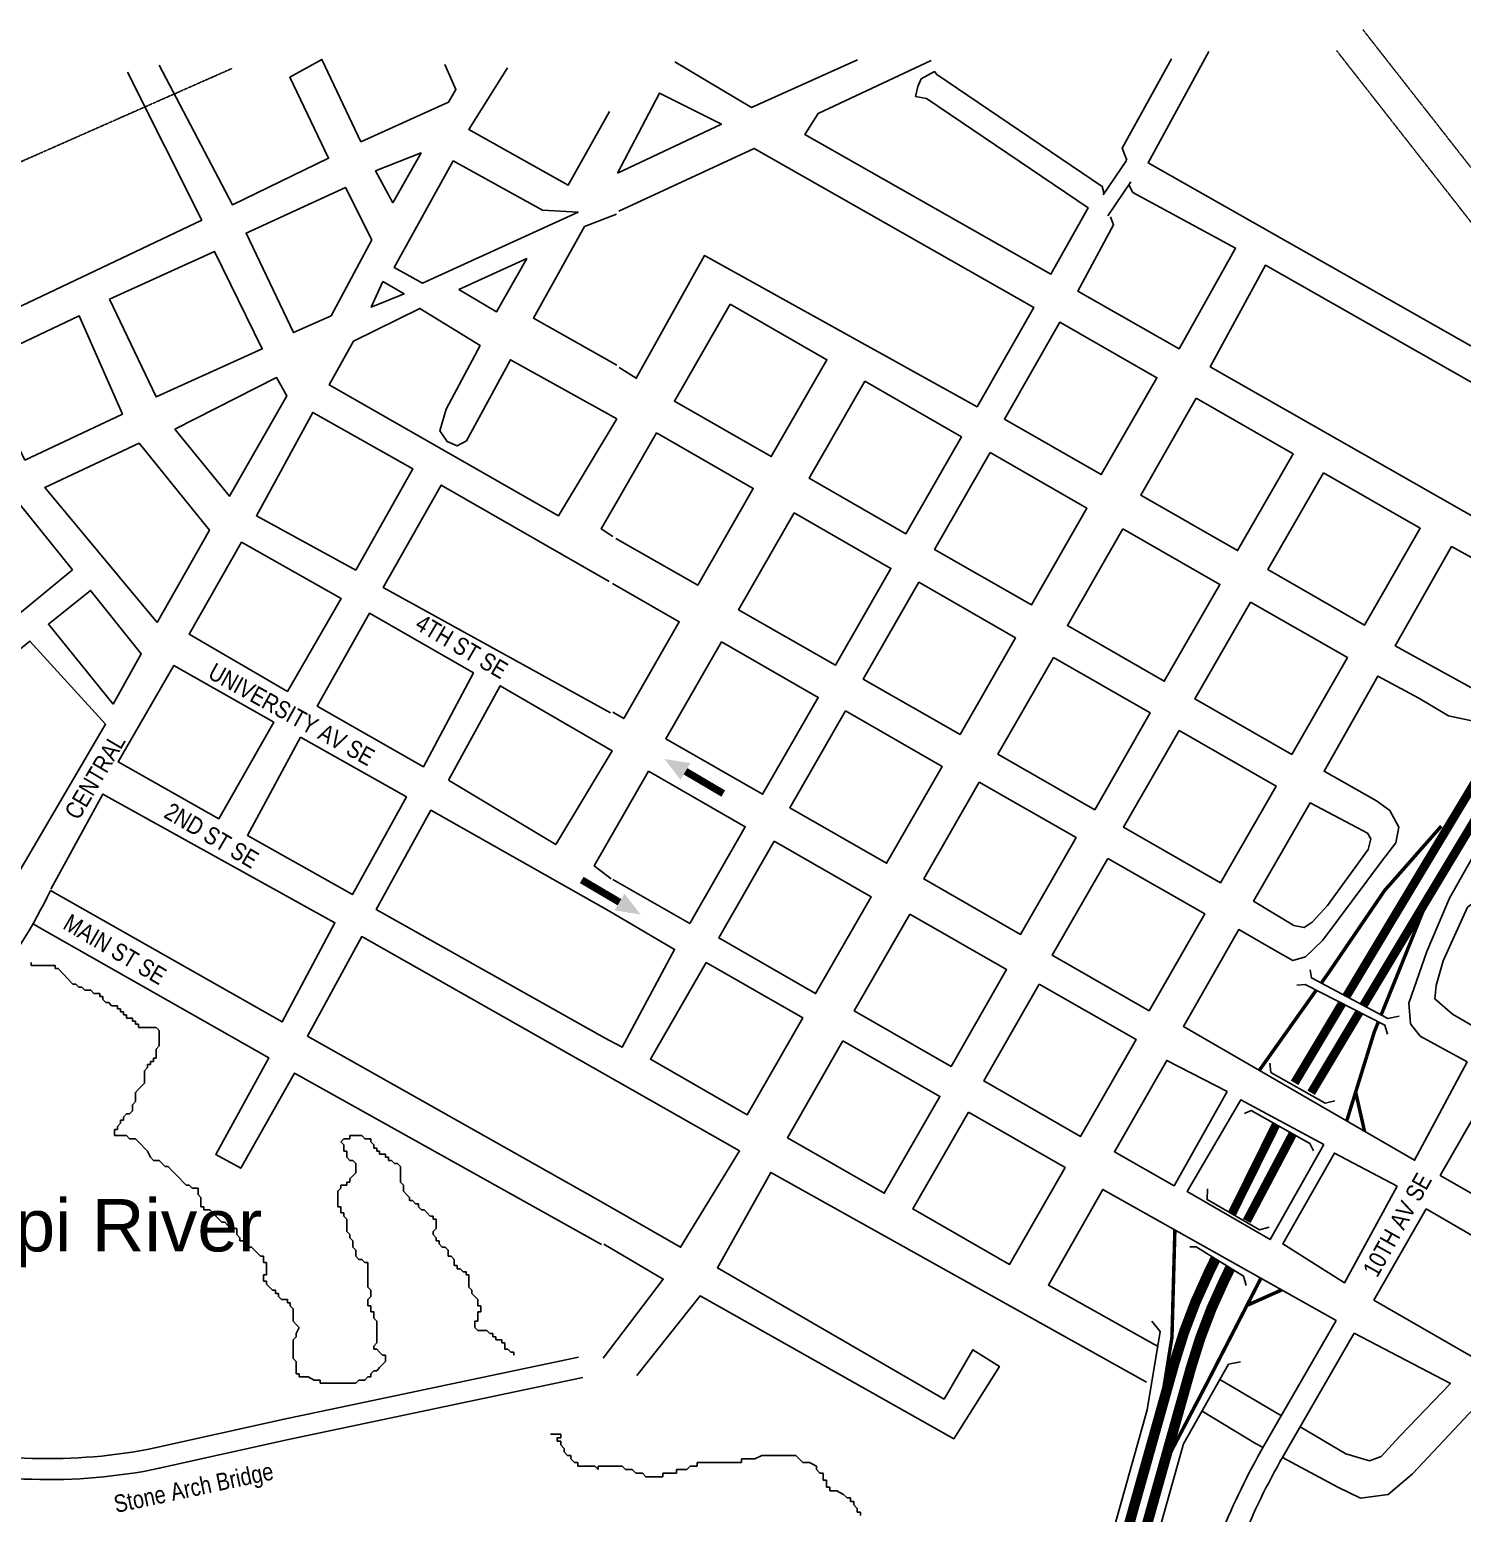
# Model space of a CAD drawing. Header units: feet. Extents: x -273 to 22785, y -15 to 12122.
# Drawn here: x 9962 to 14067, y 7869 to 12122 of the extents above; entities that cross this region are included whole.
import ezdxf

# ---------------------------------------------------------------- set-up
doc = ezdxf.new("R2010")
doc.units = ezdxf.units.FT
doc.header["$MEASUREMENT"] = 0
doc.linetypes.add('Hidden', pattern=[0.375, 0.25, -0.125])
doc.linetypes.add('Hidden 2', pattern=[0.1875, 0.125, -0.0625])
for name, color, linetype in [('Freeways', 112, 'Continuous'), ('Rail Roads', 52, 'Hidden 2'), ('Street Curbs', 7, 'Continuous'), ('Street Names', 7, 'Continuous'), ('Text Labels and Directions', 1, 'Hidden'), ('Traffic Direction Arrow', 7, 'Continuous')]:
    doc.layers.add(name, color=color, linetype=linetype)
doc.styles.get("Standard").update_dxf_attribs({"font": 'ARIALN.TTF'})
doc.styles.add('Titles', font='arial.ttf')

# ---------------------------------------------------------------- blocks, each defined once
blk = doc.blocks.new('Arrow')
at = {"layer": 'Street Curbs', "const_width": 23.4}
blk.add_lwpolyline([(-67.3, -0.9), (-207.4, -0.9)], dxfattribs=at)
at = {"layer": 'Street Curbs'}
blk.add_solid([(-67.3, 30.7), (10.7, -0.5), (-67.3, -31.3)], dxfattribs=at)

msp = doc.modelspace()

# ---------------------------------------------------------------- linework, layer by layer
at = {"layer": 'Freeways'}
for points, const_width in [([(13734.4, 9350.6, -0.000748), (14115, 9984.6, -0.148371), (14522.7, 10352.3, 0.160854)], 25), ([(13783.4, 9324.6, -0.000745), (14162.5, 9956, -0.153375), (14562.1, 10309.4, 0.007215), (14585.6, 10320.3, 0.074165)], 25), ([(13586.3, 9102.8, -0.000269), (13722.6, 9330.9, -0.148371)], 25), ([(13633.8, 9074.4, -0.000273), (13772, 9305.6, -0.153375)], 25), ([(11839.7, 5570.2), (12576.5, 6444.4, 0.051146), (12743.2, 6689), (12762.6, 6724.9, 0.055639), (12883.4, 7023.2), (13241.6, 8299.3, -0.045052), (13340.7, 8559.7), (13359.5, 8598.3, -0.023669)], 30), ([(11882.6, 5544.4), (12614.4, 6412.5, 0.051146), (12786.7, 6665.4), (12806.2, 6701.4, 0.055639), (12931.1, 7009.8), (13289.2, 8285.9, -0.045052), (13385.2, 8538), (13401.8, 8572.1, -0.023669)], 30)]:
    msp.add_lwpolyline(points, format="xyb", dxfattribs=dict(at, const_width=const_width))
for points, const_width in [([(13662.6, 9388.7), (13681.1, 9414.8), (13844.3, 9654.4), (14006.6, 9838.9)], 10), ([(13980.5, 9660), (13834.3, 9297.6)], 10), ([(13486.3, 9140.4), (13648.4, 9368.7)], 10), ([(13826.3, 9277.9), (13814.3, 9248), (13735.5, 8993.4)], 10), ([(13761.2, 9076.4), (13786.6, 8963.9)], 10), ([(13407, 8728.4), (13533.4, 8983.8)], 25), ([(13449.2, 8706.8), (13581.3, 8956.9)], 25), ([(13243.2, 8681.2), (13234.8, 8373.2), (13208.7, 8210.9)], 10), ([(13489.6, 8542.5), (13331.7, 8235.3), (13221.6, 8025.6)], 10), ([(13452.1, 8465.8), (13549, 8509.1)], 10)]:
    msp.add_lwpolyline(points, dxfattribs=dict(at, const_width=const_width))
at = {"layer": 'Rail Roads'}
for points in [[(16318.5, 9813.1), (15641, 10334.8, -0.001382), (15632.7, 10341.2), (14925.3, 10892.1, -0.022529), (14795.8, 11002.8), (14391.3, 11380.9, -0.038646), (14194.1, 11596.2), (13782, 12122.2)], [(16278.8, 9722), (15582.1, 10258.4, -0.001382), (15573.5, 10265.1), (14866.1, 10816, -0.022529), (14729.9, 10932.3), (14325.5, 11310.5, -0.038646), (14118.2, 11536.7), (13706.1, 12062.8)]]:
    msp.add_lwpolyline(points, format="xyb", dxfattribs=at)
msp.add_lwpolyline([(8933.4, 11300.3), (10540.9, 12010.8)], dxfattribs=at)
at = {"layer": 'Street Curbs'}
for p, q in [((13038, 11648.7), (13104.3, 11746.7)), ((13050.6, 11588.4), (13116.9, 11686.4)), ((9966.1, 9439.3), (9966.1, 9448.1)), ((10034.4, 9439.3), (9966.1, 9439.3)), ((10034.4, 9430.4), (10034.4, 9439.3)), ((10042.9, 9430.4), (10034.4, 9430.4)), ((10051.5, 9421.5), (10042.9, 9430.4)), ((10060, 9412.6), (10051.5, 9421.5)), ((10068.5, 9403.8), (10060, 9412.6)), ((10085.6, 9386), (10068.5, 9403.8)), ((10094.1, 9386), (10085.6, 9386)), ((10102.7, 9377.2), (10094.1, 9386)), ((10111.2, 9377.2), (10102.7, 9377.2)), ((10119.7, 9368.3), (10111.2, 9377.2)), ((10136.8, 9368.3), (10119.7, 9368.3)), ((10145.3, 9359.4), (10136.8, 9368.3)), ((10162.4, 9359.4), (10145.3, 9359.4)), ((10162.4, 9350.6), (10162.4, 9359.4)), ((10170.9, 9350.6), (10162.4, 9350.6)), ((10170.9, 9341.7), (10170.9, 9350.6)), ((10179.5, 9332.8), (10170.9, 9341.7)), ((10188, 9332.8), (10179.5, 9332.8)), ((10196.5, 9324), (10188, 9332.8)), ((10213.6, 9324), (10196.5, 9324)), ((10213.6, 9315.1), (10213.6, 9324)), ((10222.1, 9315.1), (10213.6, 9315.1)), ((10222.1, 9306.2), (10222.1, 9315.1)), ((10230.7, 9306.2), (10222.1, 9306.2)), ((10230.7, 9297.4), (10230.7, 9306.2)), ((10239.2, 9297.4), (10230.7, 9297.4)), ((10239.2, 9288.5), (10239.2, 9297.4)), ((10256.3, 9288.5), (10239.2, 9288.5)), ((10256.3, 9279.6), (10256.3, 9288.5)), ((10264.8, 9279.6), (10256.3, 9279.6)), ((10264.8, 9270.8), (10264.8, 9279.6)), ((10273.3, 9270.8), (10264.8, 9270.8)), ((10273.3, 9261.9), (10273.3, 9270.8)), ((10324.5, 9261.9), (10273.3, 9261.9)), ((10333.1, 9253), (10324.5, 9261.9)), ((10333.1, 9208.7), (10333.1, 9253)), ((10324.5, 9199.8), (10333.1, 9208.7)), ((10324.5, 9173.2), (10324.5, 9199.8)), ((10290.4, 9137.7), (10298.9, 9146.6)), ((10298.9, 9155.5), (10307.5, 9155.5)), ((10298.9, 9146.6), (10298.9, 9155.5)), ((10307.5, 9164.3), (10316, 9164.3)), ((10307.5, 9155.5), (10307.5, 9164.3)), ((10316, 9173.2), (10324.5, 9173.2)), ((10316, 9164.3), (10316, 9173.2)), ((10290.4, 9102.3), (10290.4, 9137.7)), ((10264.8, 9075.6), (10273.3, 9084.5)), ((10264.8, 9049), (10264.8, 9075.6)), ((10273.3, 9084.5), (10281.9, 9093.4)), ((10281.9, 9093.4), (10290.4, 9102.3)), ((10247.7, 9013.6), (10256.3, 9022.4)), ((10256.3, 9040.2), (10264.8, 9049)), ((10256.3, 9022.4), (10256.3, 9040.2)), ((10213.6, 8978.1), (10222.1, 8987)), ((10213.6, 8969.2), (10213.6, 8978.1)), ((10222.1, 8995.8), (10230.7, 8995.8)), ((10222.1, 8987), (10222.1, 8995.8)), ((10230.7, 9004.7), (10239.2, 9013.6)), ((10230.7, 8995.8), (10230.7, 9004.7)), ((10239.2, 9013.6), (10247.7, 9013.6)), ((10205.1, 8969.2), (10213.6, 8969.2)), ((10205.1, 8951.5), (10205.1, 8969.2)), ((10239.2, 8951.5), (10205.1, 8951.5)), ((10247.7, 8942.6), (10239.2, 8951.5)), ((10264.8, 8942.6), (10247.7, 8942.6)), ((10281.9, 8924.9), (10264.8, 8942.6)), ((10862.1, 8942.6), (10853.6, 8933.8)), ((10853.6, 8933.8), (10862.1, 8924.9)), ((10879.2, 8942.6), (10862.1, 8942.6)), ((10879.2, 8951.5), (10879.2, 8942.6)), ((10913.3, 8951.5), (10879.2, 8951.5)), ((10921.8, 8942.6), (10913.3, 8951.5)), ((10938.9, 8942.6), (10921.8, 8942.6)), ((10938.9, 8933.8), (10938.9, 8942.6)), ((10947.4, 8924.9), (10938.9, 8933.8)), ((10290.4, 8916), (10281.9, 8924.9)), ((10298.9, 8907.1), (10290.4, 8916)), ((10307.5, 8889.4), (10298.9, 8907.1)), ((10862.1, 8924.9), (10862.1, 8907.1)), ((10862.1, 8907.1), (10870.7, 8907.1)), ((10870.7, 8907.1), (10870.7, 8889.4)), ((10947.4, 8916), (10947.4, 8924.9)), ((10956, 8916), (10947.4, 8916)), ((10956, 8907.1), (10956, 8916)), ((10964.5, 8907.1), (10956, 8907.1)), ((10964.5, 8898.3), (10964.5, 8907.1)), ((10981.6, 8898.3), (10964.5, 8898.3)), ((10981.6, 8889.4), (10981.6, 8898.3)), ((10316, 8880.5), (10307.5, 8889.4)), ((10333.1, 8880.5), (10316, 8880.5)), ((10341.6, 8871.7), (10333.1, 8880.5)), ((10350.1, 8862.8), (10341.6, 8871.7)), ((10358.7, 8862.8), (10350.1, 8862.8)), ((10367.2, 8853.9), (10358.7, 8862.8)), ((10375.7, 8845.1), (10367.2, 8853.9)), ((10870.7, 8889.4), (10879.2, 8880.5)), ((10879.2, 8880.5), (10887.7, 8880.5)), ((10887.7, 8880.5), (10896.3, 8871.7)), ((10896.3, 8871.7), (10896.3, 8845.1)), ((10990.1, 8889.4), (10981.6, 8889.4)), ((10990.1, 8880.5), (10990.1, 8889.4)), ((10998.6, 8880.5), (10990.1, 8880.5)), ((11007.2, 8871.7), (10998.6, 8880.5)), ((11015.7, 8871.7), (11007.2, 8871.7)), ((11024.2, 8862.8), (11015.7, 8871.7)), ((11024.2, 8818.5), (11024.2, 8862.8)), ((10384.3, 8836.2), (10375.7, 8845.1)), ((10392.8, 8827.3), (10384.3, 8836.2)), ((10401.3, 8818.5), (10392.8, 8827.3)), ((10409.9, 8809.6), (10401.3, 8818.5)), ((10418.4, 8809.6), (10409.9, 8809.6)), ((10426.9, 8800.7), (10418.4, 8809.6)), ((10853.6, 8809.6), (10853.6, 8800.7)), ((10870.7, 8809.6), (10853.6, 8809.6)), ((10870.7, 8818.5), (10870.7, 8809.6)), ((10879.2, 8818.5), (10870.7, 8818.5)), ((10887.7, 8836.2), (10879.2, 8827.3)), ((10879.2, 8827.3), (10879.2, 8818.5)), ((10896.3, 8845.1), (10887.7, 8836.2)), ((11032.8, 8809.6), (11024.2, 8818.5)), ((11032.8, 8791.9), (11032.8, 8809.6)), ((10444, 8800.7), (10426.9, 8800.7)), ((10444, 8783), (10444, 8800.7)), ((10452.5, 8774.1), (10444, 8783)), ((10452.5, 8747.5), (10452.5, 8774.1)), ((10853.6, 8800.7), (10845.1, 8791.9)), ((10845.1, 8791.9), (10845.1, 8747.5)), ((11041.3, 8783), (11032.8, 8791.9)), ((11049.8, 8774.1), (11041.3, 8783)), ((11049.8, 8765.3), (11049.8, 8774.1)), ((11058.4, 8765.3), (11049.8, 8765.3)), ((11066.9, 8756.4), (11058.4, 8765.3)), ((10461.1, 8747.5), (10452.5, 8747.5)), ((10461.1, 8738.6), (10461.1, 8747.5)), ((10478.1, 8738.6), (10461.1, 8738.6)), ((10486.7, 8729.8), (10478.1, 8738.6)), ((10495.2, 8729.8), (10486.7, 8729.8)), ((10495.2, 8720.9), (10495.2, 8729.8)), ((10503.7, 8712), (10495.2, 8720.9)), ((10845.1, 8747.5), (10853.6, 8747.5)), ((10853.6, 8747.5), (10853.6, 8729.8)), ((10853.6, 8729.8), (10862.1, 8729.8)), ((10862.1, 8729.8), (10862.1, 8720.9)), ((10862.1, 8720.9), (10870.7, 8712)), ((11075.4, 8756.4), (11066.9, 8756.4)), ((11075.4, 8747.5), (11075.4, 8756.4)), ((11084, 8738.6), (11075.4, 8747.5)), ((11092.5, 8738.6), (11084, 8738.6)), ((11101, 8729.8), (11092.5, 8738.6)), ((11109.6, 8720.9), (11101, 8729.8)), ((11118.1, 8720.9), (11109.6, 8720.9)), ((11118.1, 8712), (11118.1, 8720.9)), ((10512.3, 8703.2), (10503.7, 8712)), ((10520.8, 8703.2), (10512.3, 8703.2)), ((10529.3, 8694.3), (10520.8, 8703.2)), ((10537.9, 8694.3), (10529.3, 8694.3)), ((10546.4, 8685.4), (10537.9, 8694.3)), ((10554.9, 8685.4), (10546.4, 8685.4)), ((10554.9, 8667.7), (10554.9, 8685.4)), ((10870.7, 8712), (10870.7, 8676.6)), ((11126.6, 8712), (11118.1, 8712)), ((11118.1, 8676.6), (11126.6, 8685.4)), ((11126.6, 8685.4), (11126.6, 8712)), ((10563.5, 8658.8), (10554.9, 8667.7)), ((10563.5, 8650), (10563.5, 8658.8)), ((10572, 8650), (10563.5, 8650)), ((10580.5, 8641.1), (10572, 8650)), ((10589.1, 8632.2), (10580.5, 8641.1)), ((10870.7, 8676.6), (10879.2, 8667.7)), ((10879.2, 8667.7), (10879.2, 8658.8)), ((10879.2, 8658.8), (10887.7, 8650)), ((10887.7, 8650), (10887.7, 8632.2)), ((11118.1, 8667.7), (11118.1, 8676.6)), ((11126.6, 8658.8), (11118.1, 8667.7)), ((11126.6, 8650), (11126.6, 8658.8)), ((11135.2, 8650), (11126.6, 8650)), ((11135.2, 8641.1), (11135.2, 8650)), ((11143.7, 8632.2), (11135.2, 8641.1)), ((10597.6, 8632.2), (10589.1, 8632.2)), ((10606.1, 8623.4), (10597.6, 8632.2)), ((10623.2, 8605.6), (10606.1, 8623.4)), ((10631.7, 8605.6), (10623.2, 8605.6)), ((10631.7, 8587.9), (10631.7, 8605.6)), ((10887.7, 8632.2), (10896.3, 8623.4)), ((10896.3, 8623.4), (10896.3, 8605.6)), ((10896.3, 8605.6), (10904.8, 8596.8)), ((10904.8, 8596.8), (10913.3, 8596.8)), ((10913.3, 8596.8), (10921.8, 8587.9)), ((11152.2, 8632.2), (11143.7, 8632.2)), ((11160.8, 8623.4), (11152.2, 8632.2)), ((11160.8, 8605.6), (11160.8, 8623.4)), ((11169.3, 8605.6), (11160.8, 8605.6)), ((11177.8, 8596.8), (11169.3, 8605.6)), ((11177.8, 8579), (11177.8, 8596.8)), ((10640.3, 8587.9), (10631.7, 8587.9)), ((10631.7, 8552.4), (10640.3, 8552.4)), ((10631.7, 8534.7), (10631.7, 8552.4)), ((10640.3, 8552.4), (10640.3, 8587.9)), ((10921.8, 8587.9), (10930.4, 8587.9)), ((10930.4, 8587.9), (10930.4, 8516.9)), ((11186.4, 8579), (11177.8, 8579)), ((11186.4, 8570.1), (11186.4, 8579)), ((11194.9, 8570.1), (11186.4, 8570.1)), ((11203.4, 8561.3), (11194.9, 8570.1)), ((11212, 8561.3), (11203.4, 8561.3)), ((11212, 8552.4), (11212, 8561.3)), ((11220.5, 8552.4), (11212, 8552.4)), ((11220.5, 8516.9), (11220.5, 8552.4)), ((10640.3, 8534.7), (10631.7, 8534.7)), ((10640.3, 8525.8), (10640.3, 8534.7)), ((10648.8, 8516.9), (10640.3, 8525.8)), ((10657.3, 8508.1), (10648.8, 8516.9)), ((10665.9, 8508.1), (10657.3, 8508.1)), ((10665.9, 8499.2), (10665.9, 8508.1)), ((10930.4, 8516.9), (10938.9, 8508.1)), ((10938.9, 8508.1), (10938.9, 8490.3)), ((11229, 8508.1), (11220.5, 8516.9)), ((11229, 8499.2), (11229, 8508.1)), ((10674.4, 8499.2), (10665.9, 8499.2)), ((10674.4, 8490.3), (10674.4, 8499.2)), ((10682.9, 8481.5), (10674.4, 8490.3)), ((10700, 8481.5), (10682.9, 8481.5)), ((10700, 8472.6), (10700, 8481.5)), ((10708.5, 8472.6), (10700, 8472.6)), ((10708.5, 8463.7), (10708.5, 8472.6)), ((10938.9, 8490.3), (10930.4, 8481.5)), ((10930.4, 8481.5), (10930.4, 8463.7)), ((11237.6, 8490.3), (11229, 8499.2)), ((11246.1, 8481.5), (11237.6, 8490.3)), ((11246.1, 8463.7), (11246.1, 8481.5)), ((10717.1, 8454.9), (10708.5, 8463.7)), ((10717.1, 8419.4), (10717.1, 8454.9)), ((10930.4, 8463.7), (10938.9, 8463.7)), ((10938.9, 8463.7), (10938.9, 8446)), ((10938.9, 8446), (10947.4, 8446)), ((10947.4, 8446), (10947.4, 8428.2)), ((10947.4, 8428.2), (10956, 8419.4)), ((11254.6, 8463.7), (11246.1, 8463.7)), ((11246.1, 8446), (11254.6, 8446)), ((11246.1, 8419.4), (11246.1, 8446)), ((11254.6, 8446), (11254.6, 8463.7)), ((10725.6, 8410.5), (10717.1, 8419.4)), ((10734.1, 8401.6), (10725.6, 8410.5)), ((10725.6, 8383.9), (10734.1, 8401.6)), ((10725.6, 8375), (10725.6, 8383.9)), ((10956, 8419.4), (10956, 8357.3)), ((11237.6, 8419.4), (11246.1, 8419.4)), ((11237.6, 8401.6), (11237.6, 8419.4)), ((11246.1, 8392.8), (11237.6, 8401.6)), ((11271.7, 8392.8), (11246.1, 8392.8)), ((11280.2, 8383.9), (11271.7, 8392.8)), ((11288.8, 8383.9), (11280.2, 8383.9)), ((11288.8, 8375), (11288.8, 8383.9)), ((10717.1, 8366.2), (10725.6, 8375)), ((10717.1, 8313), (10717.1, 8366.2)), ((10956, 8357.3), (10947.4, 8348.4)), ((10947.4, 8348.4), (10947.4, 8339.6)), ((10947.4, 8339.6), (10956, 8339.6)), ((10956, 8339.6), (10964.5, 8330.7)), ((11297.3, 8375), (11288.8, 8375)), ((11297.3, 8366.2), (11297.3, 8375)), ((11314.4, 8366.2), (11297.3, 8366.2)), ((11314.4, 8357.3), (11314.4, 8366.2)), ((11322.9, 8357.3), (11314.4, 8357.3)), ((11322.9, 8339.6), (11322.9, 8357.3)), ((11331.4, 8339.6), (11322.9, 8339.6)), ((11340, 8330.7), (11331.4, 8339.6)), ((10725.6, 8304.1), (10717.1, 8313)), ((10725.6, 8268.6), (10725.6, 8304.1)), ((10964.5, 8330.7), (10973, 8321.8)), ((10973, 8295.2), (10964.5, 8286.4)), ((10973, 8321.8), (10981.6, 8321.8)), ((10981.6, 8304.1), (10973, 8295.2)), ((10981.6, 8321.8), (10981.6, 8304.1)), ((11348.5, 8330.7), (11340, 8330.7)), ((11348.5, 8321.8), (11348.5, 8330.7)), ((10734.1, 8268.6), (10725.6, 8268.6)), ((10734.1, 8259.7), (10734.1, 8268.6)), ((10759.7, 8259.7), (10734.1, 8259.7)), ((10776.8, 8250.9), (10759.7, 8259.7)), ((10930.4, 8259.7), (10921.8, 8250.9)), ((10938.9, 8259.7), (10930.4, 8259.7)), ((10947.4, 8277.5), (10938.9, 8268.6)), ((10938.9, 8268.6), (10938.9, 8259.7)), ((10956, 8277.5), (10947.4, 8277.5)), ((10964.5, 8286.4), (10956, 8277.5)), ((10793.9, 8250.9), (10776.8, 8250.9)), ((10793.9, 8242), (10793.9, 8250.9)), ((10896.3, 8242), (10793.9, 8242)), ((10904.8, 8250.9), (10896.3, 8242)), ((10921.8, 8250.9), (10904.8, 8250.9)), ((11454, 8095.6), (11483.3, 8095.6)), ((11473.5, 8085.5), (11473.5, 8075.3)), ((11483.3, 8085.5), (11473.5, 8085.5)), ((11483.3, 8095.6), (11483.3, 8085.5)), ((11473.5, 8075.3), (11483.3, 8075.3)), ((11483.3, 8075.3), (11483.3, 8065.2)), ((11483.3, 8065.2), (11493.1, 8055)), ((11493.1, 8055), (11493.1, 8044.9)), ((11493.1, 8044.9), (11502.8, 8034.7)), ((11502.8, 8034.7), (11512.6, 8034.7)), ((11512.6, 8034.7), (11512.6, 8024.6)), ((11512.6, 8024.6), (11522.4, 8014.4)), ((11522.4, 8014.4), (11532.1, 8014.4)), ((11532.1, 8014.4), (11532.1, 8004.3)), ((11532.1, 8004.3), (11581, 8004.3)), ((11581, 8004.3), (11590.7, 7994.1)), ((11590.7, 8004.3), (11659.1, 8004.3)), ((11590.7, 7994.1), (11590.7, 8004.3)), ((11659.1, 8004.3), (11668.9, 7994.1)), ((11844.7, 7994.1), (11854.4, 8004.3)), ((11854.4, 8004.3), (11874, 8004.3)), ((11874, 8014.4), (12000.9, 8014.4)), ((11874, 8004.3), (11874, 8014.4)), ((12000.9, 8024.6), (12040, 8024.6)), ((12000.9, 8014.4), (12000.9, 8024.6)), ((12040, 8024.6), (12059.5, 8034.7)), ((12059.5, 8034.7), (12157.2, 8034.7)), ((12157.2, 8034.7), (12176.7, 8014.4)), ((12176.7, 8014.4), (12196.3, 8014.4)), ((12196.3, 8014.4), (12215.8, 8004.3)), ((12215.8, 8004.3), (12215.8, 7994.1)), ((11668.9, 7994.1), (11688.4, 7994.1)), ((11688.4, 7994.1), (11698.2, 7984)), ((11698.2, 7984), (11717.7, 7984)), ((11717.7, 7984), (11727.5, 7973.8)), ((11727.5, 7973.8), (11776.3, 7973.8)), ((11776.3, 7984), (11815.4, 7984)), ((11776.3, 7973.8), (11776.3, 7984)), ((11815.4, 7994.1), (11844.7, 7994.1)), ((11815.4, 7984), (11815.4, 7994.1)), ((12215.8, 7994.1), (12225.6, 7984)), ((12225.6, 7984), (12235.3, 7984)), ((12235.3, 7984), (12235.3, 7963.7)), ((12235.3, 7963.7), (12245.1, 7963.7)), ((12245.1, 7963.7), (12245.1, 7943.4)), ((12245.1, 7943.4), (12254.9, 7943.4)), ((12254.9, 7943.4), (12254.9, 7933.2)), ((12254.9, 7933.2), (12274.4, 7933.2)), ((12274.4, 7933.2), (12293.9, 7923.1)), ((12293.9, 7923.1), (12303.7, 7912.9)), ((12303.7, 7912.9), (12313.5, 7912.9)), ((12313.5, 7912.9), (12313.5, 7902.8)), ((12313.5, 7902.8), (12323.2, 7902.8)), ((12323.2, 7902.8), (12323.2, 7892.6)), ((12323.2, 7892.6), (12333, 7882.5)), ((12333, 7882.5), (12333, 7872.3)), ((12333, 7872.3), (12342.8, 7872.3)), ((12342.8, 7872.3), (12342.8, 7862.2))]:
    msp.add_line(p, q, dxfattribs=at)
for points in [[(13105.6, 11748.3), (13092.2, 11782.4), (13233.8, 12039.1)], [(13340.9, 12059.2), (13166.6, 11740.2), (14614.2, 10919.1), (14592.6, 10891.5), (14636.8, 10871.4), (14445.5, 10528.2), (14466.6, 10518.2), (14507.8, 10554.9), (14613.8, 10626.3), (14715.2, 10676), (14822.7, 10717.2), (14878, 10764.5), (14887.1, 10776)], [(10241.7, 12000.7), (10454.5, 11576.5), (9766.1, 11249.2), (9630.8, 11558.6), (9615.3, 11557.9), (9566.5, 11647.2), (9580.2, 11675.3), (9436.5, 11970.6), (9561.2, 12021.7)], [(11151.7, 12022.5), (11182.9, 11951), (11161.8, 11914.4), (10910.6, 11801.1), (10798.9, 12036.9), (10707.2, 11986), (10818.3, 11753.8), (10542.8, 11620.3), (10332.3, 12020.1)], [(11622.9, 11887.2), (11504.9, 11676.5), (11219.9, 11836.2), (11330.9, 12012.4)], [(11810.6, 12029.7), (12030.2, 11899.2), (12334.1, 12035.9)], [(12544.6, 12033.4), (12220.6, 11882.1), (12182.9, 11821.3), (12887.9, 11421.6), (12994.3, 11611.5), (12531.5, 11924.9), (12500.4, 11930.9), (12506.4, 11959.1), (12516, 11981.2), (12554.1, 12002.3), (12561.2, 11993.7), (13035, 11672.8), (13040.2, 11651)], [(11650.5, 11153.5), (11699.8, 11122.9), (11895.6, 11475.1), (12676.5, 11041.2), (12839.2, 11325.6), (12037.2, 11781.6), (11649.9, 11602.1)], [(13059.1, 11585.7), (13067.7, 11562.3), (12964.7, 11372.4), (13255.2, 11207.7), (13416.9, 11496.1), (13122.4, 11655.8), (13111.8, 11675.4)], [(11644.1, 11160.3), (11405.3, 11295.5), (11551.7, 11557.8), (11643.1, 11593.2)], [(11641.6, 10764), (11757.6, 10966.2)], [(11757.6, 10966.2), (12035.2, 10807), (11875.9, 10529.4), (11641.7, 10663.8)], [(11625.6, 10163.5), (10974.5, 10523.4), (11141.1, 10816.4), (11621.7, 10540)], [(11641.6, 10764), (11599.7, 10690.8), (11632.9, 10669.6)], [(11631.7, 10534.6), (11823.1, 10424.7), (11663.8, 10147.2), (11632.2, 10165.4)], [(9355.5, 10491.5), (9670.3, 10131.5), (9962.1, 10369.4), (10179, 10130.8), (9927.1, 9699.8)], [(14126.6, 9803.7), (14029.7, 9631.9), (13965.5, 9479.1), (13913.8, 9331.4), (13918.3, 9272.1), (13946.4, 9237), (14080.6, 9162.7), (13929.9, 8880.8), (13267.7, 9264.4), (13426.4, 9542.3), (13530.4, 9482), (13581.1, 9453.4), (13617.8, 9464), (13667, 9512.2), (13834.8, 9737.8), (13876.5, 9790.6), (13884.5, 9835.8), (13859.4, 9883.5), (13821.2, 9911.7), (13670.9, 9996), (13825.1, 10268.9), (13942.7, 10205.6), (14027.6, 10155.4), (14112, 10136.8)], [(11734.6, 9996.4), (11579.2, 9725), (11627.7, 9687.8)], [(11734.6, 9996.4), (12012.1, 9837.1), (11852.9, 9559.6), (11632.8, 9685.9)], [(10021.5, 9654.2), (10685.5, 9277.6), (10836.2, 9561.9), (10171.1, 9930.7), (10021.8, 9657.8)], [(11609.2, 9231.7), (10954.5, 9600), (11111.2, 9884.4), (11621.4, 9596.4)], [(11621.4, 9596.4), (11809.8, 9485.2), (11659.7, 9205.3), (11609.2, 9231.7)], [(9971.2, 9559.2), (9991, 9546.8), (10646.7, 9174.9), (10494.9, 8897.1), (10566.6, 8857.9), (10720.4, 9130.3), (11599.8, 8639.1)], [(11598.5, 8762.7), (10757.7, 9236.9), (10913.4, 9522.3), (11604.2, 9130.9)], [(13886.1, 9293.7), (13853, 9287.7), (13634.4, 9403.7), (13630.4, 9426.8)], [(13592.7, 9382.6), (13616.3, 9385.1), (13844.4, 9268.6), (13852.5, 9242.5)], [(13701.8, 9051.5), (13674.2, 9045), (13517.9, 9132.9), (13515.4, 9159.5)], [(11598.5, 8762.7), (11826.9, 8631.7), (11995.4, 8907.7), (11604.2, 9130.9)], [(13442.6, 9014.8), (13462.2, 9023.9), (13630, 8929.4), (13640.1, 8907.8)], [(13161.5, 8244.6), (12085.2, 8846.2), (11933, 8572.3), (12581.7, 8196.2), (12664.1, 8337.9), (12740.4, 8289.7), (12609.4, 8082.7), (11882.8, 8491.9), (11701.2, 8263.4)], [(13193.9, 8347.5), (13182.6, 8353.5), (12880.8, 8523), (13036.4, 8797.1), (13705.6, 8421.2)], [(13336.6, 8798.8), (13335.7, 8768.1), (13485.4, 8681.2), (13513.5, 8689.3)], [(11604.6, 8313.5), (11776.9, 8540.1), (11607.1, 8640.6)], [(13286.5, 8633.1), (13304.6, 8632.3), (13439.7, 8548.7), (13447, 8522.1)], [(13164.1, 8165.3), (13200.9, 8389.9), (13177.5, 8419.8)], [(13757.4, 8385.6), (14032.5, 8241.3), (13887.7, 8090), (13834.5, 8031.2), (13800.9, 8019.3), (13732.8, 8039.7), (13602.3, 8116.7)], [(13267.8, 8067.5), (13396.9, 8296.3), (13431.5, 8303.2)], [(13548.3, 8148.6), (13372.2, 8252.5)], [(13551.3, 8028.3), (13710.2, 7943.4), (13774.8, 7911.9), (13854.7, 7922.2), (13924, 7982.3), (14116.5, 8186.8), (15129, 7605), (15051.8, 7527.3)], [(13321.1, 8161.9), (13474.6, 8069.3), (13496, 8057.9)]]:
    msp.add_lwpolyline(points, dxfattribs=at)
for points in [[(11646.4, 11710.7), (11943.8, 11850.9), (11766.4, 11940.3)], [(11002.1, 11625.5), (11083, 11768.9), (10952.8, 11717.2)], [(11175.5, 11746.4), (11431.3, 11604.4), (11533.1, 11599.5), (11087.3, 11395.4), (11006.5, 11440.5)], [(10825.4, 11301.5), (10941.9, 11520.1), (10866.5, 11670), (10581.6, 11538.4), (10717.2, 11254)], [(10190.5, 11349.8), (10324.5, 11069.4), (10627.9, 11207.2), (10490.8, 11486.6)], [(11191.7, 11377.5), (11385.8, 11465.8), (11299.1, 11313.3)], [(14367.6, 10572.9), (14525.8, 10864.9), (13502.8, 11446.9), (13344.6, 11156)], [(10974, 11400.2), (10939.9, 11327.1), (11034.7, 11364.5)], [(11643.9, 11006.6), (11476.7, 10728.6), (10819.9, 11103.9), (10890, 11229.3), (11079.6, 11323), (11252.2, 11216.6), (11155.3, 11034), (11137, 10972.5), (11157.8, 10941.3), (11186.3, 10929.6), (11213.6, 10943.8), (11339.4, 11176)], [(11968.5, 11335), (12246.1, 11175.8), (12086.8, 10898.2), (11809.3, 11057.5)], [(9947.3, 10888), (10227.3, 11020), (10103.7, 11301.6), (9812.9, 11163.9)], [(12914, 11283.5), (13191.6, 11124.3), (13032.3, 10846.7), (12754.8, 11005.9)], [(10377.4, 10977.2), (10668.6, 11124.8), (10698.1, 11072.7), (10534.4, 10784.8)], [(12354.4, 11114.1), (12632, 10954.8), (12472.7, 10677.3), (12195.2, 10836.5)], [(13304.4, 11065.6), (13582, 10906.3), (13422.8, 10628.8), (13145.2, 10788)], [(10896.7, 10572.5), (11059.3, 10863.5), (10773.4, 11025.1), (10611.3, 10728.7)], [(10327.2, 10423.1), (10476.6, 10687.4), (10275, 10936.7), (10005, 10809.3)], [(12713.7, 10909.7), (12991.2, 10750.4), (12832, 10472.9), (12554.4, 10632.1)], [(13668.7, 10852.1), (13946.3, 10692.9), (13787, 10415.3), (13509.5, 10574.6)], [(10084.7, 10573.2), (9927.1, 10769.1), (9649.7, 10632.1), (9856.2, 10386.3)], [(12152.1, 10736.7), (12429.6, 10577.5), (12270.4, 10299.9), (11992.8, 10459.2)], [(13094.5, 10691.2), (13372.1, 10532), (13212.8, 10254.4), (12935.3, 10413.7)], [(10700.8, 10224.4), (10854.6, 10491.3), (10568.7, 10652.5), (10418.3, 10389.6)], [(14323.9, 10482), (14247.6, 10338.3), (14129.6, 10215.2), (13874.3, 10355.8), (14036, 10640.2)], [(10200.4, 10188.8), (10281.2, 10332.8), (10135.7, 10514.4), (10015.5, 10417.4)], [(12509.3, 10537.9), (12786.9, 10378.6), (12627.6, 10101.1), (12350, 10260.3)], [(13459.8, 10481.3), (13737.4, 10322.1), (13578.1, 10044.5), (13300.6, 10203.8)], [(10785.5, 10182.4), (10935.4, 10449.2), (11233.4, 10278.2), (11090, 10008.9)], [(11943.7, 10366.9), (12221.2, 10207.7), (12062, 9930.1), (11784.4, 10089.4)], [(10504, 9859.3), (10661.3, 10136.7), (10374.3, 10299.3), (10215, 10022.9)], [(12895.2, 10322.4), (13172.7, 10163.2), (13013.5, 9885.6), (12735.9, 10044.9)], [(11161.7, 9970.7), (11310.1, 10241.1), (11630.7, 10054.8), (11469.3, 9785.9)], [(12298.9, 10169.1), (12576.5, 10009.8), (12417.2, 9732.2), (12139.6, 9891.5)], [(10737.5, 10094.1), (11041, 9922.6), (10886.3, 9642.7), (10585.8, 9812.2)], [(13255.5, 10113), (13533, 9953.8), (13373.8, 9676.2), (13096.2, 9835.5)], [(12682.8, 9965.2), (12960.3, 9805.9), (12801.1, 9528.4), (12523.5, 9687.6)], [(13468.6, 9624.2), (13630.8, 9905.6), (13766.9, 9834.3), (13795.1, 9818.2), (13805.1, 9802.1), (13797.1, 9771.5), (13680.1, 9611.7), (13636.9, 9563.5), (13613.8, 9548.4), (13584.1, 9553.9)], [(12095.3, 9795.7), (12372.8, 9636.5), (12213.6, 9358.9), (11936, 9518.2)], [(13051.1, 9746.2), (13328.6, 9587), (13169.4, 9309.4), (12891.8, 9468.7)], [(14122.8, 9251.1), (14288, 9530.5), (14133.2, 9615.8), (14105.6, 9623.9), (14082, 9606.8), (14011.7, 9452.5), (13992.1, 9381.7), (13988.1, 9343.5), (14038.9, 9299.3)], [(12483.4, 9586.8), (12761, 9427.6), (12601.7, 9150), (12324.2, 9309.3)], [(11899.7, 9448), (12177.2, 9288.8), (12018, 9011.2), (11740.4, 9170.5)], [(12854.7, 9386), (13132.3, 9226.7), (12973, 8949.2), (12695.5, 9108.4)], [(12292.1, 9223.1), (12569.7, 9063.8), (12410.4, 8786.3), (12132.8, 8945.5)], [(13392.8, 9078.1), (13240.7, 8807.8), (13069.9, 8905.2), (13220, 9167)], [(14163, 9115), (14440.6, 8955.8), (14281.3, 8678.2), (14003.8, 8837.5)], [(12651.4, 9019.2), (12928.9, 8859.9), (12769.7, 8582.4), (12492.1, 8741.6)], [(13669.7, 8925.9), (13516, 8653.6), (13278.4, 8791.2), (13432, 9054)], [(13879.7, 8806.4), (13729.6, 8529.6), (13552.2, 8641.1), (13700.3, 8901.3)], [(13963.1, 8741.6), (13813.5, 8479.9), (14092.4, 8319.2), (14239, 8581.4)]]:
    msp.add_lwpolyline(points, close=True, dxfattribs=at)
for points in [[(8717.4, 8770.9, -0.028022), (9563.9, 9158.5, 0.137359), (9847.7, 9372.6, 0.04934), (10021.4, 9654.2, 0.04934)], [(12829.8, 6319.1), (13002.9, 6642.5, 0.062303), (13181.2, 7105.9), (13289.5, 7543.6, -0.070248), (13498.5, 8062.3), (13705.6, 8421.2)], [(12885, 6289.5), (13058.2, 6612.9, 0.062303), (13242, 7090.8), (13350.4, 7528.6, -0.070248), (13552.8, 8031), (13757.4, 8385.6)], [(11534.4, 8316.7), (10690.5, 8138.9), (10320.4, 8056.4, -0.117407), (9620.3, 8078.1, -0.117407)], [(11546.8, 8258), (10703.2, 8080.3), (10333, 7997.7, -0.117489), (9604.6, 8020.2, -4.154915)], [(12568.1, 6494.6, 0.045305), (12709.4, 6707.3), (12728.9, 6743.2, 0.055639), (12846.5, 7033.6), (13164.1, 8165.3, -0.045052)], [(12679.6, 6431.9, 0.041882), (12820.5, 6647.2), (12839.9, 6683.1, 0.055639), (12968.1, 6999.5), (13267.8, 8067.5, -0.045052)]]:
    msp.add_lwpolyline(points, format="xyb", dxfattribs=at)

# ---------------------------------------------------------------- block references
at = {"layer": 'Traffic Direction Arrow', "xscale": 0.8960000000001009, "yscale": 0.8960000000001009, "zscale": 0.8960000000001009}
for p, rotation in [((11788.6, 10026), 149.4509984313286), ((11704, 9590.8), 329.4509984313286)]:
    msp.add_blockref('Arrow', p, dxfattribs=dict(at, rotation=rotation))

# ---------------------------------------------------------------- texts
at = {"layer": 'Street Names'}
for s, rotation, p in [('4TH ST SE', 329.4489, (11062.4, 10406)), ('UNIVERSITY AV SE', 331.0307, (10469, 10265.4)), ('CENTRAL', 59.2985, (10101.8, 9853.3)), ('2ND ST SE', 329.4489, (10342.9, 9865.8)), ('MAIN ST SE', 329.4489, (10053.5, 9546.7)), ('10TH AV SE', 60.739, (13822.8, 8542)), ('Stone Arch Bridge', 12.0308, (10209.2, 7869.7))]:
    msp.add_text(s, height=50, rotation=rotation, dxfattribs=at).set_placement(p)
at = {"layer": 'Text Labels and Directions', "insert": (9848.4, 8672), "char_height": 150, "width": 1528.079, "attachment_point": 5, "line_spacing_factor": 0.8, "style": 'Titles'}
msp.add_mtext('Mississippi River', dxfattribs=at)

doc.saveas('drawing.dxf')
